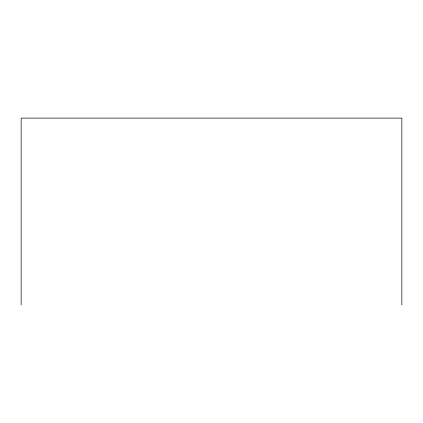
<?xml version="1.0" encoding="UTF-8"?>
<svg xmlns="http://www.w3.org/2000/svg" width="423" height="423" viewBox="0 0 423 423"><rect width="100%" height="100%" fill="white"/><g stroke="black" fill="none" stroke-linecap="round" stroke-linejoin="round"><path stroke-width="0.63" d="M401.85 304.888L401.85 118.112L21.15 118.112L21.15 304.888"/></g></svg>
